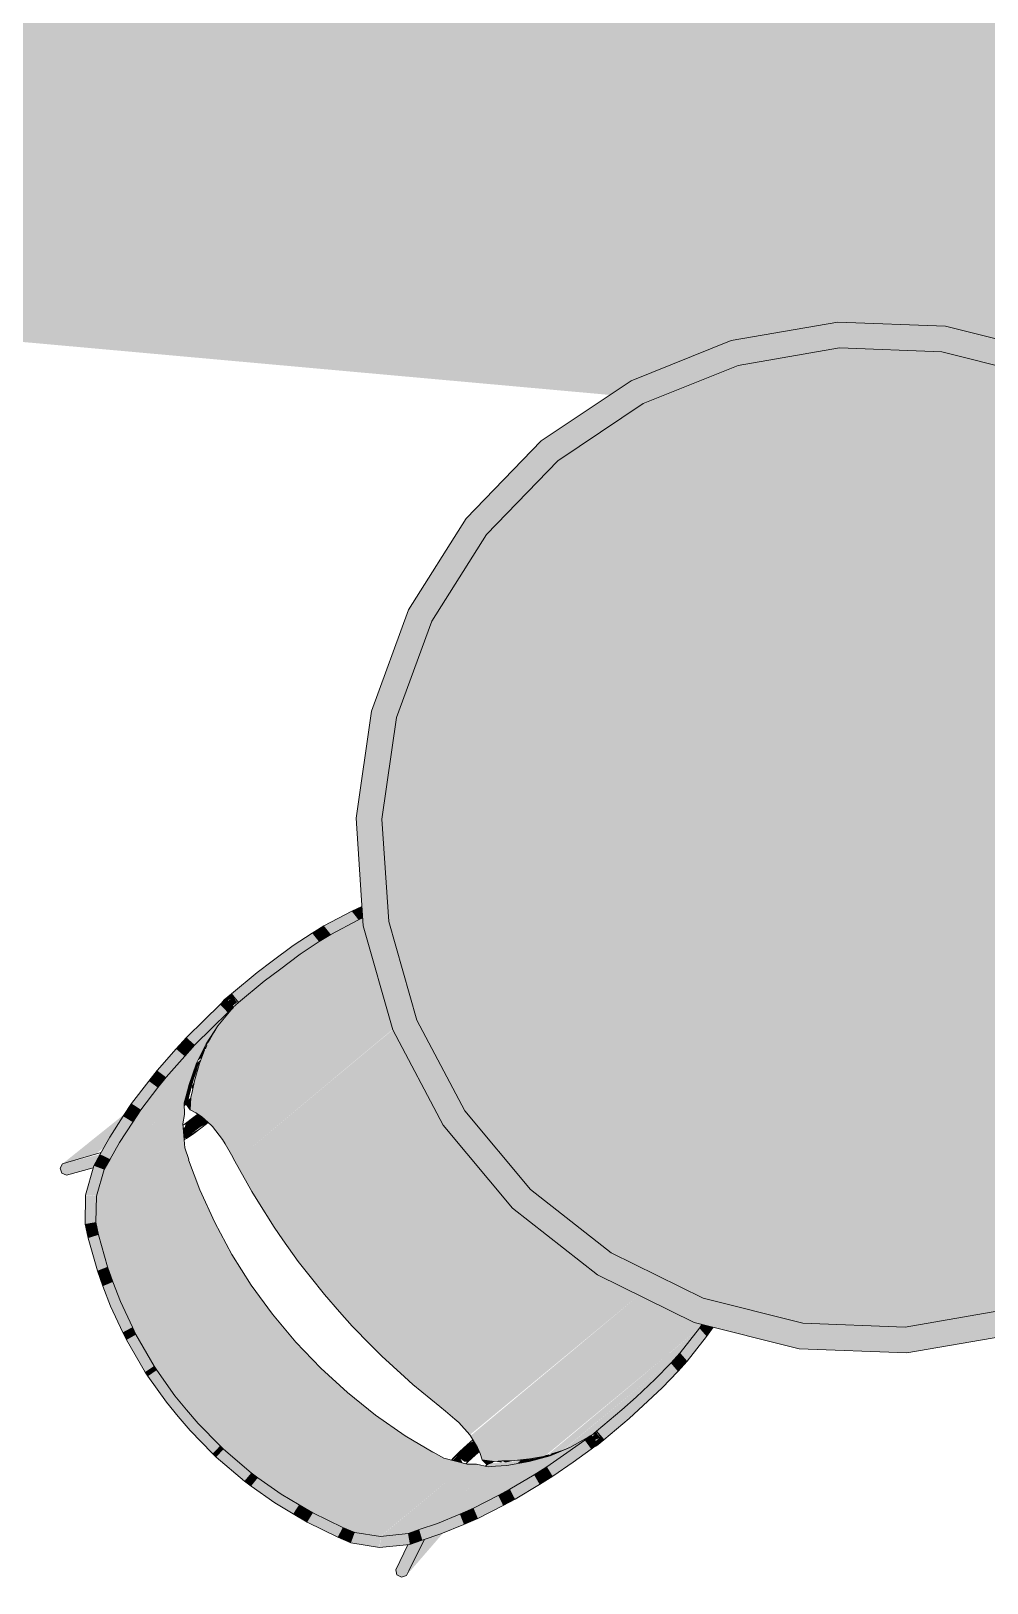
# Model space of a CAD drawing. Header units: centimetres. Extents: x -4381 to 5639, y -3920 to 4826.
# Drawn here: x 291.752 to 292.492, y 72.616 to 73.818 of the extents above; entities that cross this region are included whole.
import ezdxf
from ezdxf.xclip import XClip

# ---------------------------------------------------------------- set-up
doc = ezdxf.new("R2010")
doc.units = ezdxf.units.CM
doc.header["$MEASUREMENT"] = 0
doc.header["$XCLIPFRAME"] = 0
doc.set_wipeout_variables(frame=1)
doc.linetypes.add('Wipeout_Contour', pattern=[100, 0, -100])
for name, color, linetype in [('01- MOBILIER', 7, 'Continuous'), ('Drawing & Figure', 7, 'Continuous'), ('Structural - Bearing', 7, 'Continuous')]:
    doc.layers.add(name, color=color, linetype=linetype)
for name, color, linetype, lineweight in [('01- MOBILIER_Pen_No__1', 7, 'Continuous', 5), ('01- MOBILIER_Pen_No__101', 252, 'Continuous', 5), ('Dalles_Pen_No__101', 252, 'Continuous', 5)]:
    doc.layers.add(name, color=color, linetype=linetype, lineweight=lineweight)
doc.layers.add('01- MOBILIER_Pen_No__102', color=7, linetype='Continuous', lineweight=5, true_color=0xcccccc)

# ---------------------------------------------------------------- blocks, each defined once
blk = doc.blocks.new('Drawing_13_13', base_point=(-54.85237, -87.09209))
at = {"layer": '01- MOBILIER', "linetype": 'Continuous', "lineweight": 0, "ltscale": 5, "true_color": 0xffffff}
h = blk.add_hatch(color=7, dxfattribs=at)
h.paths.add_polyline_path([(176.92224, 63.07899), (176.95137, 63.10899), (176.97362, 63.14439), (176.98803, 63.18364), (176.99396, 63.22503), (176.99115, 63.26674), (176.97974, 63.30697), (176.96021, 63.34394), (176.93342, 63.37604), (176.90054, 63.40187), (176.86301, 63.4203), (176.82247, 63.43052), (176.78069, 63.4321), (176.73949, 63.42495), (176.70068, 63.40939), (176.66596, 63.3861), (176.63683, 63.35611), (176.61458, 63.32071), (176.60017, 63.28146), (176.59424, 63.24007), (176.59704, 63.19835), (176.60846, 63.15813), (176.62799, 63.12116), (176.65478, 63.08906), (176.68766, 63.06322), (176.72519, 63.04479), (176.76573, 63.03457), (176.80751, 63.033), (176.84871, 63.04015), (176.88751, 63.0557)])
h.paths.add_polyline_path([(176.91583, 63.08667), (176.88284, 63.06455), (176.84598, 63.04977), (176.80684, 63.04297), (176.76715, 63.04447), (176.72863, 63.05418), (176.69298, 63.07169), (176.66174, 63.09623), (176.63629, 63.12673), (176.61774, 63.16185), (176.6069, 63.20006), (176.60423, 63.23969), (176.60987, 63.27901), (176.62355, 63.3163), (176.64469, 63.34993), (176.67236, 63.37843), (176.70535, 63.40055), (176.74222, 63.41533), (176.78136, 63.42212), (176.82105, 63.42063), (176.85957, 63.41091), (176.89522, 63.3934), (176.92645, 63.36886), (176.9519, 63.33837), (176.97046, 63.30324), (176.9813, 63.26503), (176.98396, 63.2254), (176.97833, 63.18608), (176.96464, 63.14879), (176.9435, 63.11517)], flags=0)
for points in [[(176.91583, 63.08667), (176.9435, 63.11517), (176.96464, 63.14879), (176.97833, 63.18608), (176.98396, 63.2254), (176.9813, 63.26503), (176.97046, 63.30324), (176.9519, 63.33837), (176.92645, 63.36886), (176.89522, 63.3934), (176.85957, 63.41091), (176.82105, 63.42063), (176.78136, 63.42212), (176.74222, 63.41533), (176.70535, 63.40055), (176.67236, 63.37843), (176.64469, 63.34993), (176.62355, 63.3163), (176.60987, 63.27901), (176.60423, 63.23969), (176.6069, 63.20006), (176.61774, 63.16185), (176.63629, 63.12673), (176.66174, 63.09623), (176.69298, 63.07169), (176.72863, 63.05418), (176.76715, 63.04447), (176.80684, 63.04297), (176.84598, 63.04977), (176.88284, 63.06455)], [(176.59255, 63.20401), (176.58179, 63.19835), (176.59517, 63.20072)], [(176.59255, 63.20401), (176.59671, 63.20326), (176.59654, 63.2058)], [(176.59255, 63.20401), (176.59517, 63.20072), (176.59683, 63.20148), (176.59671, 63.20326)], [(176.53168, 63.13828), (176.59831, 63.19389), (176.59711, 63.19811), (176.53358, 63.14509)], [(176.53546, 63.15), (176.53358, 63.14509), (176.59711, 63.19811), (176.59683, 63.20148), (176.59517, 63.20072), (176.53629, 63.15159)], [(176.53629, 63.15159), (176.59517, 63.20072), (176.58447, 63.19503), (176.53928, 63.15731), (176.53734, 63.15369), (176.53647, 63.15222)], [(176.58447, 63.19503), (176.58179, 63.19835), (176.57722, 63.19554)], [(176.59517, 63.20072), (176.58179, 63.19835), (176.58447, 63.19503)], [(176.53095, 63.13459), (176.53023, 63.13189), (176.5995, 63.18969), (176.59902, 63.19139), (176.53095, 63.13459)], [(176.53095, 63.13459), (176.59902, 63.19139), (176.59831, 63.19389), (176.53168, 63.13828)], [(176.5404, 63.15906), (176.53928, 63.15731), (176.58447, 63.19503), (176.57992, 63.19221), (176.57263, 63.18735), (176.54366, 63.16317), (176.54071, 63.15963)], [(176.57263, 63.18735), (176.5699, 63.19069), (176.5618, 63.1847)], [(176.57992, 63.19221), (176.57722, 63.19554), (176.5699, 63.19069)], [(176.57992, 63.19221), (176.5699, 63.19069), (176.57263, 63.18735)], [(176.58447, 63.19503), (176.57722, 63.19554), (176.57992, 63.19221)], [(176.53023, 63.13189), (176.52999, 63.12709), (176.53228, 63.12589), (176.60127, 63.18347), (176.5995, 63.18969)], [(176.54589, 63.16585), (176.54366, 63.16317), (176.57263, 63.18735), (176.56456, 63.18136), (176.55867, 63.17687), (176.54669, 63.16687)], [(176.56456, 63.18136), (176.5618, 63.1847), (176.5559, 63.18021)], [(176.57263, 63.18735), (176.5618, 63.1847), (176.56456, 63.18136)], [(176.53228, 63.12589), (176.53441, 63.12449), (176.53831, 63.12098), (176.60355, 63.17542), (176.60127, 63.18347)], [(176.55867, 63.17687), (176.5559, 63.18021), (176.54597, 63.17201)], [(176.56456, 63.18136), (176.5559, 63.18021), (176.55867, 63.17687)], [(176.60355, 63.17542), (176.53831, 63.12098), (176.5426, 63.11559), (176.54361, 63.11387), (176.6062, 63.1661)], [(176.55867, 63.17687), (176.54597, 63.17201), (176.54876, 63.16868)], [(176.53854, 63.15885), (176.54158, 63.1679), (176.53543, 63.16187)], [(176.53854, 63.15885), (176.54459, 63.16477), (176.54158, 63.1679)], [(176.54459, 63.16477), (176.54526, 63.16852), (176.54397, 63.16999), (176.54158, 63.1679)], [(176.54325, 63.16965), (176.54446, 63.16944), (176.54659, 63.17056), (176.54801, 63.16892), (176.54597, 63.17201)], [(176.54459, 63.16477), (176.54682, 63.16672), (176.54526, 63.16852)], [(176.54643, 63.16718), (176.54876, 63.16868)], [(176.53182, 63.15221), (176.53543, 63.16187), (176.52858, 63.1551)], [(176.53182, 63.15221), (176.54071, 63.15963), (176.54589, 63.16585), (176.54459, 63.16477), (176.53854, 63.15885)], [(176.53182, 63.15221), (176.53854, 63.15885), (176.53543, 63.16187)], [(176.6062, 63.1661), (176.54361, 63.11387), (176.54598, 63.10969), (176.60761, 63.16112)], [(176.60761, 63.16112), (176.54598, 63.10969), (176.54734, 63.10726), (176.60843, 63.15824)], [(176.52068, 63.13971), (176.53626, 63.15271), (176.54071, 63.15963), (176.53182, 63.15221), (176.5279, 63.14786)], [(176.5279, 63.14786), (176.52858, 63.1551), (176.5246, 63.15066)], [(176.5279, 63.14786), (176.53182, 63.15221), (176.52858, 63.1551)], [(176.54734, 63.10726), (176.55384, 63.09549), (176.55623, 63.09169), (176.61684, 63.14227), (176.60846, 63.15813)], [(176.51753, 63.13569), (176.51099, 63.12714), (176.53254, 63.14512), (176.53626, 63.15271), (176.52068, 63.13971)], [(176.52068, 63.13971), (176.5246, 63.15066), (176.51723, 63.14234)], [(176.52068, 63.13971), (176.5279, 63.14786), (176.5246, 63.15066)], [(176.50265, 63.11445), (176.52958, 63.13692), (176.53254, 63.14512), (176.51099, 63.12714), (176.50779, 63.12235)], [(176.51753, 63.13569), (176.51723, 63.14234), (176.51403, 63.13824)], [(176.51753, 63.13569), (176.52068, 63.13971), (176.51723, 63.14234)], [(176.53227, 63.14173), (176.53138, 63.13866), (176.53358, 63.14509)], [(176.55623, 63.09169), (176.56249, 63.08169), (176.56596, 63.07678), (176.62528, 63.12628), (176.61684, 63.14227)], [(176.50265, 63.11445), (176.49902, 63.10794), (176.5285, 63.13254), (176.52958, 63.13692)], [(176.51099, 63.12714), (176.51403, 63.13824), (176.50736, 63.1295)], [(176.51099, 63.12714), (176.51753, 63.13569), (176.51403, 63.13824)], [(176.53062, 63.136), (176.53095, 63.13459), (176.53168, 63.13828)], [(176.49675, 63.10395), (176.52774, 63.12981), (176.52849, 63.13253), (176.49902, 63.10794)], [(176.52912, 63.12985), (176.52999, 63.12709), (176.53023, 63.13189), (176.52944, 63.13114)], [(176.53095, 63.13459), (176.52974, 63.13254)], [(176.49675, 63.10395), (176.49375, 63.09375), (176.52721, 63.12167), (176.52788, 63.12524), (176.52774, 63.12981)], [(176.50265, 63.11445), (176.5041, 63.12461), (176.49887, 63.11652)], [(176.50265, 63.11445), (176.50779, 63.12235), (176.5041, 63.12461)], [(176.50779, 63.12235), (176.50736, 63.1295), (176.5041, 63.12461)], [(176.50779, 63.12235), (176.51099, 63.12714), (176.50736, 63.1295)], [(176.56596, 63.07678), (176.57189, 63.06837), (176.57652, 63.06252), (176.63571, 63.11191), (176.62799, 63.12116), (176.62528, 63.12628)], [(176.4935, 63.08358), (176.52793, 63.11232), (176.52721, 63.12167), (176.49375, 63.09375)], [(176.4935, 63.08358), (176.49456, 63.0787), (176.52948, 63.10784), (176.52793, 63.11232)], [(176.49516, 63.10987), (176.49902, 63.10794), (176.49887, 63.11652)], [(176.49902, 63.10794), (176.50265, 63.11445), (176.49887, 63.11652)], [(176.49675, 63.10395), (176.49516, 63.10987), (176.49269, 63.10545)], [(176.49449, 63.07868), (176.49803, 63.06627), (176.5338, 63.09613), (176.52942, 63.10779), (176.49456, 63.0787)], [(176.49675, 63.10395), (176.49902, 63.10795), (176.49516, 63.10987)], [(176.57652, 63.06252), (176.582, 63.05555), (176.64138, 63.10511), (176.63571, 63.11191)], [(176.49375, 63.09375), (176.49269, 63.10545), (176.48949, 63.09415)], [(176.49375, 63.09375), (176.49675, 63.10395), (176.49269, 63.10545)], [(176.582, 63.05555), (176.58787, 63.04891), (176.64706, 63.0983), (176.64138, 63.10511)], [(176.49803, 63.06627), (176.5001, 63.06046), (176.50302, 63.05289), (176.53959, 63.08341), (176.5338, 63.09613)], [(176.58787, 63.04891), (176.5928, 63.04331), (176.60002, 63.03597), (176.65934, 63.08547), (176.65478, 63.08906), (176.64706, 63.0983)], [(176.4935, 63.08358), (176.48948, 63.09406), (176.48932, 63.08286)], [(176.4935, 63.08358), (176.49375, 63.09366), (176.48948, 63.09406)], [(176.49456, 63.0787), (176.4935, 63.08358), (176.48932, 63.08286)], [(176.49456, 63.0787), (176.48932, 63.08286), (176.49056, 63.07745)], [(176.50302, 63.05289), (176.50764, 63.0429), (176.50904, 63.04006), (176.54622, 63.0711), (176.53959, 63.08341)], [(176.60002, 63.03597), (176.60423, 63.03167), (176.61295, 63.02373), (176.67355, 63.0743), (176.65934, 63.08547)], [(176.49449, 63.07868), (176.49049, 63.07743), (176.49803, 63.06627)], [(176.49049, 63.07743), (176.49412, 63.06476), (176.49803, 63.06627)], [(176.54622, 63.0711), (176.50904, 63.04006), (176.51609, 63.02788), (176.55367, 63.05924)], [(176.61295, 63.02373), (176.61625, 63.0207), (176.62667, 63.01219), (176.68776, 63.06317), (176.67355, 63.0743)], [(176.5001, 63.06046), (176.49803, 63.06627), (176.49412, 63.06476)], [(176.5001, 63.06046), (176.49412, 63.06476), (176.49625, 63.05883)], [(176.50302, 63.05289), (176.5001, 63.06046), (176.49625, 63.05883)], [(176.50302, 63.05289), (176.49625, 63.05883), (176.49924, 63.05111)], [(176.51609, 63.02788), (176.51714, 63.02631), (176.52415, 63.0164), (176.56191, 63.04791), (176.55367, 63.05924)], [(176.68776, 63.06317), (176.62667, 63.01219), (176.62882, 63.01042), (176.69045, 63.06185)], [(176.62882, 63.01042), (176.6325, 63.00734), (176.69509, 63.05957), (176.69045, 63.06185)], [(176.69509, 63.05957), (176.6325, 63.00734), (176.63402, 63.00604), (176.63831, 63.00122), (176.70379, 63.0553)], [(176.50764, 63.0429), (176.50302, 63.05289), (176.49924, 63.05111)], [(176.63855, 63.00086), (176.64131, 62.99639), (176.64231, 62.99404), (176.7113, 63.05161), (176.70379, 63.0553)], [(176.50764, 63.0429), (176.49924, 63.05111), (176.50397, 63.04091)], [(176.52415, 63.0164), (176.52857, 63.01097), (176.5664, 63.04253), (176.56191, 63.04791)], [(176.64231, 62.99404), (176.64307, 62.99157), (176.64784, 62.99095), (176.71711, 63.04876), (176.7113, 63.05161)], [(176.71711, 63.04876), (176.64784, 62.99095), (176.65063, 62.99118), (176.71869, 63.04798)], [(176.65062, 62.99118), (176.65439, 62.99123), (176.72102, 63.04684), (176.71869, 63.04798)], [(176.72102, 63.04684), (176.65439, 62.99123), (176.66143, 62.99189), (176.72496, 63.0449)], [(176.50904, 63.04006), (176.50764, 63.0429), (176.50397, 63.04091)], [(176.50904, 63.04006), (176.50397, 63.04091), (176.5054, 63.03801)], [(176.51609, 63.02788), (176.50904, 63.04006), (176.5054, 63.03801)], [(176.5664, 63.04253), (176.52857, 63.01097), (176.53313, 63.00564), (176.57089, 63.03715)], [(176.72496, 63.0449), (176.66143, 62.99189), (176.6666, 62.99286), (176.6676, 62.99322), (176.72718, 63.04253), (176.72823, 63.04403), (176.72519, 63.04479)], [(176.72718, 63.04253), (176.6683, 62.99339), (176.67056, 62.99404), (176.67421, 62.9952), (176.71966, 63.03302)], [(176.72718, 63.04253), (176.71966, 63.03302), (176.72246, 63.02979)], [(176.72246, 63.02979), (176.72995, 63.03936), (176.72718, 63.04253)], [(176.72718, 63.04253), (176.72995, 63.03936), (176.72996, 63.04359), (176.72823, 63.04403)], [(176.72995, 63.03936), (176.73243, 63.04297), (176.72996, 63.04359)], [(176.51609, 63.02788), (176.5054, 63.03801), (176.51261, 63.02557)], [(176.57089, 63.03715), (176.53313, 63.00564), (176.54162, 62.99697), (176.54297, 62.99565), (176.58056, 63.02702)], [(176.71966, 63.03302), (176.67447, 62.99531), (176.67639, 62.99609), (176.68102, 62.99857), (176.70999, 63.02275), (176.71608, 63.02905)], [(176.71608, 63.02905), (176.70999, 63.02275), (176.71279, 63.01946)], [(176.71608, 63.02905), (176.71279, 63.01946), (176.71887, 63.02579)], [(176.71966, 63.03302), (176.71608, 63.02905), (176.71887, 63.02579)], [(176.71966, 63.03302), (176.71887, 63.02579), (176.72246, 63.02979)], [(176.51714, 63.02631), (176.51609, 63.02788), (176.51261, 63.02557)], [(176.51714, 63.02631), (176.51261, 63.02557), (176.51369, 63.02397)], [(176.52415, 63.0164), (176.51714, 63.02631), (176.51369, 63.02397)], [(176.52415, 63.0164), (176.51369, 63.02397), (176.52086, 63.01385)], [(176.54297, 62.99565), (176.5537, 62.98654), (176.59089, 63.01757), (176.58056, 63.02702)], [(176.68102, 62.99857), (176.68405, 63.00028), (176.68508, 63.00104), (176.69718, 63.01088), (176.70265, 63.01587), (176.70999, 63.02275)], [(176.70999, 63.02275), (176.70265, 63.01587), (176.70545, 63.01256)], [(176.70999, 63.02275), (176.70545, 63.01256), (176.71279, 63.01946)], [(176.52857, 63.01097), (176.52415, 63.0164), (176.52086, 63.01385)], [(176.59089, 63.01757), (176.5537, 62.98654), (176.55625, 62.98465), (176.56525, 62.97832), (176.60182, 63.00884)], [(176.52857, 63.01097), (176.52086, 63.01385), (176.52537, 63.0083)], [(176.52857, 63.01097), (176.52537, 63.0083), (176.53003, 63.00286)], [(176.52857, 63.01097), (176.53003, 63.00286), (176.53313, 63.00564)], [(176.69718, 63.01088), (176.68735, 63.0026), (176.69013, 62.99926)], [(176.69718, 63.01088), (176.69013, 62.99926), (176.69998, 63.00756)], [(176.70265, 63.01587), (176.69718, 63.01088), (176.69998, 63.00756)], [(176.70265, 63.01587), (176.69998, 63.00756), (176.70545, 63.01256)], [(176.53313, 63.00564), (176.53003, 63.00286), (176.5387, 62.994)], [(176.53313, 63.00564), (176.5387, 62.994), (176.54162, 62.99697)], [(176.60182, 63.00884), (176.56525, 62.97832), (176.57217, 62.9741), (176.57752, 62.97102), (176.61329, 63.00087)], [(176.61329, 63.00087), (176.57752, 62.97102), (176.5891, 62.96531), (176.62399, 62.99447)], [(176.66812, 62.98888), (176.67586, 62.99431), (176.68276, 62.9992), (176.68405, 63.00028), (176.67701, 62.9963)], [(176.67586, 62.99431), (176.6853, 62.99568), (176.68276, 62.9992)], [(176.68276, 62.9992), (176.68657, 62.99919), (176.68508, 63.00104)], [(176.68276, 62.9992), (176.6853, 62.99568), (176.68778, 62.99765), (176.68657, 62.99919)], [(176.68735, 63.0026), (176.68522, 63.00088), (176.68735, 63.00175)], [(176.68732, 62.997), (176.69013, 62.99926), (176.68735, 63.0026), (176.68882, 63.00013), (176.68733, 62.99889), (176.68778, 62.99765)], [(176.54162, 62.99697), (176.5387, 62.994), (176.54008, 62.99265)], [(176.54162, 62.99697), (176.54008, 62.99265), (176.54297, 62.99565)], [(176.54297, 62.99565), (176.54008, 62.99265), (176.55104, 62.98333)], [(176.54297, 62.99565), (176.55104, 62.98333), (176.5537, 62.98654)], [(176.58913, 62.96538), (176.59374, 62.96346), (176.62817, 62.9922), (176.62405, 62.99452)], [(176.59374, 62.96346), (176.6037, 62.9619), (176.63725, 62.98982), (176.62817, 62.9922)], [(176.63972, 62.97287), (176.6493, 62.97778), (176.65382, 62.98016), (176.6694, 62.99316), (176.66127, 62.99086)], [(176.65382, 62.98016), (176.66314, 62.98581), (176.66812, 62.98888), (176.67701, 62.9963), (176.6694, 62.99316)], [(176.66812, 62.98888), (176.67827, 62.9907), (176.67586, 62.99431)], [(176.67586, 62.99431), (176.67827, 62.9907), (176.6853, 62.99568)], [(176.5537, 62.98654), (176.55104, 62.98333), (176.55363, 62.9814)], [(176.5537, 62.98654), (176.55363, 62.9814), (176.55625, 62.98465)], [(176.63725, 62.98982), (176.60378, 62.96189), (176.61436, 62.96302), (176.64535, 62.98888), (176.64088, 62.98983)], [(176.61436, 62.96302), (176.61869, 62.96453), (176.64816, 62.98913), (176.64535, 62.98888)], [(176.64817, 62.98913), (176.61869, 62.96454), (176.62575, 62.96694), (176.65267, 62.98942)], [(176.62575, 62.96694), (176.63444, 62.97058), (176.63972, 62.97287), (176.66127, 62.99086), (176.65267, 62.98942)], [(176.64307, 62.99157), (176.64494, 62.98965), (176.64696, 62.99031), (176.64784, 62.99095)], [(176.65063, 62.99118), (176.64784, 62.99095), (176.65058, 62.99054)], [(176.65062, 62.99118), (176.65195, 62.9906), (176.65424, 62.99083)], [(176.66143, 62.99189), (176.65439, 62.99123), (176.65788, 62.9912), (176.66128, 62.99176)], [(176.66314, 62.98581), (176.67038, 62.98518), (176.66812, 62.98888)], [(176.66812, 62.98888), (176.67038, 62.98518), (176.67827, 62.9907)], [(176.55625, 62.98465), (176.55363, 62.9814), (176.56282, 62.97492)], [(176.55625, 62.98465), (176.56282, 62.97492), (176.56525, 62.97832)], [(176.6493, 62.97778), (176.6558, 62.9763), (176.65382, 62.98016)], [(176.65382, 62.98016), (176.6653, 62.98205), (176.66314, 62.98581)], [(176.65382, 62.98016), (176.6558, 62.9763), (176.6653, 62.98205)], [(176.66314, 62.98581), (176.6653, 62.98205), (176.67038, 62.98518)], [(176.56525, 62.97832), (176.56282, 62.97492), (176.56988, 62.9706)], [(176.56525, 62.97832), (176.56988, 62.9706), (176.57217, 62.9741)], [(176.57217, 62.9741), (176.56988, 62.9706), (176.57534, 62.96745)], [(176.57217, 62.9741), (176.57534, 62.96745), (176.57752, 62.97102)], [(176.63972, 62.97287), (176.65118, 62.97388), (176.6493, 62.97778)], [(176.6493, 62.97778), (176.65118, 62.97388), (176.6558, 62.9763)], [(176.57752, 62.97102), (176.57534, 62.96745), (176.58714, 62.96161)], [(176.5891, 62.96531), (176.57752, 62.97102), (176.58714, 62.96161)], [(176.62575, 62.96694), (176.636, 62.96655), (176.63444, 62.97058)], [(176.63444, 62.97058), (176.6414, 62.96888), (176.63972, 62.97287)], [(176.63444, 62.97058), (176.636, 62.96655), (176.6414, 62.96888)], [(176.63972, 62.97287), (176.6414, 62.96888), (176.65118, 62.97388)], [(176.58913, 62.96538), (176.58718, 62.96167), (176.59228, 62.95948)], [(176.58913, 62.96538), (176.59228, 62.95948), (176.59374, 62.96346)], [(176.59374, 62.96346), (176.59228, 62.95948), (176.60333, 62.95763)], [(176.59374, 62.96346), (176.60333, 62.95763), (176.6037, 62.9619)], [(176.60378, 62.96189), (176.61511, 62.95875), (176.61436, 62.96302)], [(176.61436, 62.96302), (176.6199, 62.96039), (176.6187, 62.96453)], [(176.61436, 62.96302), (176.61511, 62.95875), (176.6199, 62.96039)], [(176.61869, 62.96454), (176.62711, 62.96285), (176.62575, 62.96694)], [(176.62711, 62.96285), (176.61869, 62.96454), (176.6199, 62.9604)], [(176.62575, 62.96694), (176.62711, 62.96285), (176.636, 62.96655)], [(176.60378, 62.96189), (176.60342, 62.95762), (176.61511, 62.95875)]]:
    blk.add_hatch(color=7, dxfattribs=at).paths.add_polyline_path(points)
at = {"layer": '01- MOBILIER_Pen_No__101', "linetype": 'Continuous', "lineweight": 0, "ltscale": 5, "true_color": 0x262626}
for points in [[(176.70068, 63.40939), (176.66596, 63.3861), (176.63683, 63.35611), (176.61458, 63.32071), (176.60017, 63.28146), (176.59424, 63.24007), (176.59704, 63.19835), (176.60531, 63.16921), (176.61592, 63.16825), (176.6069, 63.20006), (176.60423, 63.23969), (176.60987, 63.27901), (176.62355, 63.3163), (176.64469, 63.34993), (176.67236, 63.37843), (176.70535, 63.40055), (176.74222, 63.41533), (176.78136, 63.42212), (176.82105, 63.42063), (176.85957, 63.41091), (176.89522, 63.3934), (176.92645, 63.36886), (176.9519, 63.33837), (176.97046, 63.30324), (176.9813, 63.26503), (176.98396, 63.2254), (176.97833, 63.18608), (176.96464, 63.14879), (176.9575, 63.13744), (176.96862, 63.13643), (176.97362, 63.14439), (176.98803, 63.18364), (176.99396, 63.22503), (176.99115, 63.26674), (176.97974, 63.30697), (176.96021, 63.34394), (176.93342, 63.37604), (176.90054, 63.40187), (176.86301, 63.4203), (176.82247, 63.43052), (176.78069, 63.4321), (176.73949, 63.42495)], [(176.67236, 63.37843), (176.64469, 63.34993), (176.62355, 63.3163), (176.60987, 63.27901), (176.60423, 63.23969), (176.6069, 63.20006), (176.61592, 63.16825), (176.9575, 63.13744), (176.96464, 63.14879), (176.97833, 63.18608), (176.98396, 63.2254), (176.9813, 63.26503), (176.97046, 63.30324), (176.9519, 63.33837), (176.92645, 63.36886), (176.89522, 63.3934), (176.85957, 63.41091), (176.82105, 63.42063), (176.78136, 63.42212), (176.74222, 63.41533), (176.70535, 63.40055)], [(176.59517, 63.20072), (176.59255, 63.20401), (176.58179, 63.19835)], [(176.59255, 63.20401), (176.59671, 63.20326), (176.59654, 63.2058)], [(176.59671, 63.20326), (176.59255, 63.20401), (176.59517, 63.20072), (176.59683, 63.20148)], [(176.58447, 63.19503), (176.58179, 63.19835), (176.57722, 63.19554)], [(176.59517, 63.20072), (176.58179, 63.19835), (176.58447, 63.19503)], [(176.58447, 63.19503), (176.57722, 63.19554), (176.57992, 63.19221)], [(176.52999, 63.12709), (176.53228, 63.12589), (176.58796, 63.17236), (176.58258, 63.17266), (176.58006, 63.17347), (176.53023, 63.13189)], [(176.53095, 63.13459), (176.53023, 63.13189), (176.58006, 63.17347), (176.57696, 63.17298), (176.53095, 63.13459)], [(176.53168, 63.13828), (176.53095, 63.13459), (176.57695, 63.17297), (176.57259, 63.17242)], [(176.53358, 63.14509), (176.53168, 63.13828), (176.57259, 63.17242), (176.56543, 63.17167)], [(176.53228, 63.12589), (176.53441, 63.12449), (176.53831, 63.12098), (176.59565, 63.16882), (176.58809, 63.17222)], [(176.53546, 63.15), (176.53358, 63.14509), (176.56543, 63.17167), (176.56413, 63.17133), (176.56275, 63.17167), (176.56055, 63.17183), (176.53629, 63.15159)], [(176.53629, 63.15159), (176.56055, 63.17183), (176.55707, 63.17163), (176.53928, 63.15731), (176.53734, 63.15369), (176.53647, 63.15222)], [(176.53831, 63.12098), (176.5426, 63.11559), (176.54361, 63.11387), (176.60261, 63.16311), (176.59822, 63.16646), (176.59565, 63.16882)], [(176.53928, 63.15731), (176.55633, 63.17154), (176.55467, 63.17082), (176.55215, 63.17026), (176.54366, 63.16317), (176.54071, 63.15963)], [(176.54338, 63.16963), (176.54446, 63.16944), (176.54659, 63.17056), (176.54801, 63.16892), (176.54708, 63.17034), (176.54579, 63.17181), (176.54366, 63.17001)], [(176.54589, 63.16585), (176.54366, 63.16317), (176.55215, 63.17026), (176.54971, 63.16874), (176.5485, 63.16823), (176.54669, 63.16687)], [(176.54479, 63.16906), (176.54621, 63.16742), (176.54801, 63.16892), (176.54659, 63.17056)], [(176.54643, 63.16718), (176.54862, 63.16856)], [(176.54059, 63.16054), (176.53182, 63.15221), (176.54071, 63.15963), (176.54478, 63.16452)], [(176.54361, 63.11387), (176.54598, 63.10969), (176.60524, 63.15914), (176.60267, 63.16303)], [(176.5279, 63.14786), (176.52068, 63.13971), (176.53626, 63.15271), (176.54071, 63.15963), (176.53182, 63.15221)], [(176.53626, 63.15271), (176.5357, 63.15158), (176.53647, 63.15222), (176.53734, 63.15369), (176.53913, 63.15708)], [(176.54598, 63.10969), (176.54734, 63.10726), (176.6068, 63.15688), (176.60526, 63.15916)], [(176.54734, 63.10726), (176.55384, 63.09549), (176.55623, 63.09169), (176.61684, 63.14227), (176.61471, 63.14629), (176.61321, 63.14848), (176.60688, 63.15676)], [(176.51099, 63.12714), (176.53254, 63.14512), (176.53626, 63.15271), (176.52068, 63.13971), (176.51753, 63.13569)], [(176.53304, 63.14615), (176.5342, 63.14711), (176.53546, 63.15), (176.536, 63.15092), (176.53648, 63.15202)], [(176.50265, 63.11445), (176.52958, 63.13692), (176.53254, 63.14512), (176.51099, 63.12714), (176.50779, 63.12235)], [(176.5309, 63.14058), (176.53227, 63.14173), (176.53343, 63.14497), (176.53397, 63.14649), (176.53254, 63.14512)], [(176.53227, 63.14173), (176.53138, 63.13866), (176.53358, 63.14509)], [(176.55623, 63.09169), (176.56249, 63.08169), (176.56596, 63.07678), (176.62528, 63.12628), (176.61684, 63.14227)], [(176.50265, 63.11445), (176.49902, 63.10794), (176.5285, 63.13254), (176.52958, 63.13692)], [(176.52903, 63.13467), (176.53062, 63.136), (176.53126, 63.13821), (176.53227, 63.14173), (176.5309, 63.14058), (176.52958, 63.13692)], [(176.53044, 63.13525), (176.53168, 63.13828), (176.53062, 63.136)], [(176.49675, 63.10395), (176.52774, 63.12981), (176.52849, 63.13253), (176.49902, 63.10794)], [(176.52778, 63.12873), (176.52912, 63.12985), (176.52944, 63.13114), (176.52974, 63.13254), (176.53031, 63.13466), (176.53062, 63.136), (176.52903, 63.13467), (176.5285, 63.13254), (176.52774, 63.12981)], [(176.52842, 63.12927), (176.52999, 63.12709), (176.53023, 63.13189), (176.52944, 63.13114), (176.52912, 63.12985)], [(176.53095, 63.13459), (176.52974, 63.13254)], [(176.49375, 63.09375), (176.52721, 63.12167), (176.52788, 63.12524), (176.52774, 63.12981), (176.49675, 63.10395)], [(176.53145, 63.12419), (176.5316, 63.12308), (176.53385, 63.12486), (176.533, 63.12542)], [(176.5316, 63.12308), (176.5326, 63.12149), (176.53533, 63.12366), (176.53441, 63.12449)], [(176.62528, 63.12628), (176.56596, 63.07678), (176.57189, 63.06837), (176.57652, 63.06252), (176.63571, 63.11191), (176.62799, 63.12116)], [(176.4935, 63.08358), (176.52793, 63.11232), (176.52721, 63.12167), (176.49375, 63.09375)], [(176.53035, 63.12216), (176.53027, 63.11977), (176.5326, 63.12149), (176.5316, 63.12308)], [(176.53027, 63.11977), (176.53081, 63.11866), (176.53388, 63.12035), (176.5326, 63.12149)], [(176.53114, 63.11833), (176.53244, 63.11868), (176.53467, 63.12033)], [(176.53533, 63.12366), (176.5326, 63.12149), (176.53388, 63.12035), (176.53661, 63.12251)], [(176.53661, 63.12251), (176.53388, 63.12035), (176.53699, 63.12217)], [(176.4935, 63.08358), (176.49456, 63.0787), (176.52948, 63.10784), (176.52793, 63.11232)], [(176.49456, 63.0787), (176.49803, 63.06627), (176.5338, 63.09613), (176.52942, 63.10779)], [(176.63571, 63.11191), (176.57652, 63.06252), (176.582, 63.05555), (176.64138, 63.10511)], [(176.582, 63.05555), (176.58787, 63.04891), (176.64706, 63.0983), (176.64138, 63.10511)], [(176.49803, 63.06627), (176.5001, 63.06046), (176.50302, 63.05289), (176.53959, 63.08341), (176.5338, 63.09613)], [(176.58787, 63.04891), (176.5928, 63.04331), (176.60002, 63.03597), (176.65934, 63.08547), (176.65478, 63.08906), (176.64706, 63.0983)], [(176.50302, 63.05289), (176.50764, 63.0429), (176.50904, 63.04006), (176.54622, 63.0711), (176.53959, 63.08341)], [(176.60002, 63.03597), (176.60423, 63.03167), (176.61295, 63.02373), (176.67355, 63.0743), (176.65934, 63.08547)], [(176.54622, 63.0711), (176.50904, 63.04006), (176.51609, 63.02788), (176.55367, 63.05924)], [(176.67355, 63.0743), (176.61295, 63.02373), (176.61625, 63.0207), (176.62667, 63.01219), (176.68776, 63.06317)], [(176.51609, 63.02788), (176.51714, 63.02631), (176.52415, 63.0164), (176.56191, 63.04791), (176.55367, 63.05924)], [(176.62667, 63.01219), (176.62882, 63.01042), (176.69045, 63.06185), (176.68776, 63.06317)], [(176.69045, 63.06185), (176.62882, 63.01042), (176.6325, 63.00734), (176.69509, 63.05957)], [(176.69509, 63.05957), (176.6325, 63.00734), (176.63402, 63.00604), (176.63831, 63.00122), (176.70379, 63.0553)], [(176.63855, 63.00086), (176.64131, 62.99639), (176.64231, 62.99404), (176.7113, 63.05161), (176.70379, 63.0553)], [(176.52415, 63.0164), (176.52857, 63.01097), (176.5664, 63.04253), (176.56191, 63.04791)], [(176.64231, 62.99404), (176.64307, 62.99157), (176.64784, 62.99095), (176.71711, 63.04876), (176.7113, 63.05161)], [(176.71711, 63.04876), (176.64784, 62.99095), (176.65063, 62.99118), (176.71869, 63.04798)], [(176.65062, 62.99118), (176.65439, 62.99123), (176.71999, 63.04598), (176.71996, 63.04736), (176.71869, 63.04798)], [(176.52857, 63.01097), (176.53313, 63.00564), (176.57089, 63.03715), (176.5664, 63.04253)], [(176.65439, 62.99123), (176.66143, 62.99189), (176.71887, 63.03982), (176.71962, 63.04229), (176.71999, 63.04598)], [(176.72718, 63.04253), (176.71966, 63.03302), (176.72246, 63.02979)], [(176.72718, 63.04253), (176.72246, 63.02979), (176.72995, 63.03936)], [(176.72718, 63.04253), (176.72995, 63.03936), (176.72996, 63.04359), (176.72823, 63.04403)], [(176.72995, 63.03936), (176.73243, 63.04297), (176.72996, 63.04359)], [(176.53313, 63.00564), (176.54162, 62.99697), (176.54297, 62.99565), (176.58056, 63.02702), (176.57089, 63.03715)], [(176.71887, 63.03982), (176.66143, 62.99189), (176.6666, 62.99286), (176.6676, 62.99322), (176.71565, 63.0329), (176.71713, 63.03558), (176.71867, 63.03944)], [(176.6683, 62.99339), (176.67056, 62.99404), (176.67421, 62.9952), (176.71085, 63.02567), (176.71258, 63.02854), (176.71355, 63.02999), (176.71565, 63.0329)], [(176.71966, 63.03302), (176.71608, 63.02905), (176.71887, 63.02579)], [(176.71966, 63.03302), (176.71887, 63.02579), (176.72246, 63.02979)], [(176.58056, 63.02702), (176.54297, 62.99565), (176.5537, 62.98654), (176.59089, 63.01757)], [(176.71085, 63.02567), (176.67447, 62.99531), (176.67639, 62.99609), (176.68102, 62.99857), (176.70999, 63.02275), (176.70807, 63.02177)], [(176.70999, 63.02275), (176.68102, 62.99857), (176.68405, 63.00028), (176.68508, 63.00104), (176.69718, 63.01088), (176.70265, 63.01587)], [(176.5537, 62.98654), (176.55625, 62.98465), (176.56525, 62.97832), (176.60182, 63.00884), (176.59089, 63.01757)], [(176.60182, 63.00884), (176.56525, 62.97832), (176.57217, 62.9741), (176.57752, 62.97102), (176.61329, 63.00087)], [(176.57752, 62.97102), (176.5891, 62.96531), (176.62399, 62.99447), (176.61329, 63.00087)], [(176.63714, 62.99661), (176.63803, 62.99515), (176.64065, 62.99745), (176.63976, 62.9989)], [(176.63714, 62.99661), (176.63976, 62.9989), (176.63726, 62.9974)], [(176.66812, 62.98888), (176.67586, 62.99431), (176.68276, 62.9992), (176.68405, 63.00028), (176.67701, 62.9963)], [(176.6872, 63.00248), (176.68522, 63.00088), (176.68735, 63.00175)], [(176.68566, 63.00032), (176.68657, 62.99919), (176.68882, 63.00013), (176.68746, 63.00182)], [(176.68733, 62.99823), (176.68854, 62.99869), (176.68961, 62.99947), (176.68839, 63.00101), (176.68735, 63.0023), (176.68882, 63.00013), (176.68733, 62.99889)], [(176.58913, 62.96538), (176.59374, 62.96346), (176.62817, 62.9922), (176.62405, 62.99452)], [(176.59374, 62.96346), (176.6037, 62.9619), (176.63725, 62.98982), (176.62817, 62.9922)], [(176.63726, 62.9974), (176.63596, 62.99617), (176.63541, 62.99498), (176.63714, 62.99661)], [(176.63714, 62.99661), (176.63541, 62.99498), (176.63671, 62.9939), (176.63803, 62.99515)], [(176.63803, 62.99515), (176.63671, 62.9939), (176.6391, 62.99358)], [(176.63803, 62.99515), (176.63942, 62.99388), (176.64157, 62.99577), (176.64065, 62.99745)], [(176.63942, 62.99388), (176.64141, 62.99435), (176.64157, 62.99577)], [(176.63972, 62.97287), (176.6493, 62.97778), (176.65382, 62.98016), (176.6694, 62.99316), (176.66127, 62.99086)], [(176.65382, 62.98016), (176.66314, 62.98581), (176.66812, 62.98888), (176.67701, 62.9963), (176.6694, 62.99316)], [(176.65788, 62.9912), (176.65651, 62.99006), (176.66127, 62.99086), (176.66237, 62.99117), (176.66353, 62.99213), (176.66151, 62.9918)], [(176.66237, 62.99117), (176.66819, 62.99281), (176.66896, 62.99346), (176.6676, 62.99322), (176.6666, 62.99286), (176.66353, 62.99213)], [(176.66896, 62.99346), (176.66819, 62.99281), (176.6694, 62.99316), (176.67409, 62.99509), (176.67056, 62.99404)], [(176.63725, 62.98982), (176.60378, 62.96189), (176.61436, 62.96302), (176.64535, 62.98888), (176.64088, 62.98983)], [(176.61436, 62.96302), (176.61869, 62.96453), (176.64816, 62.98913), (176.64535, 62.98888)], [(176.64817, 62.98913), (176.61869, 62.96454), (176.62575, 62.96694), (176.65267, 62.98942)], [(176.62575, 62.96694), (176.63444, 62.97058), (176.63972, 62.97287), (176.66127, 62.99086), (176.65267, 62.98942)], [(176.64307, 62.99157), (176.64494, 62.98965), (176.64696, 62.99031), (176.64784, 62.99095)], [(176.64564, 62.99023), (176.6443, 62.98911), (176.64535, 62.98888), (176.64816, 62.98913), (176.65036, 62.98927), (176.65195, 62.9906), (176.65058, 62.99054), (176.64839, 62.99036), (176.64696, 62.99031)], [(176.65063, 62.99118), (176.64784, 62.99095), (176.65058, 62.99054)], [(176.65195, 62.9906), (176.65036, 62.98927), (176.65267, 62.98942), (176.65651, 62.99006), (176.65788, 62.9912), (176.65471, 62.99088)], [(176.65062, 62.99118), (176.65195, 62.9906), (176.65424, 62.99083)], [(176.66143, 62.99189), (176.65439, 62.99123), (176.65788, 62.9912), (176.66128, 62.99176)]]:
    blk.add_hatch(color=250, dxfattribs=at).paths.add_polyline_path(points)
at = {"layer": '01- MOBILIER_Pen_No__102', "linetype": 'Continuous', "ltscale": 5}
for points in [[(176.54659, 63.17056), (176.54479, 63.16906), (176.54621, 63.16742), (176.54801, 63.16892)], [(176.5357, 63.15158), (176.53647, 63.15222), (176.53734, 63.15369), (176.53913, 63.15708), (176.53626, 63.15271)], [(176.5357, 63.15158), (176.53304, 63.14615), (176.5342, 63.14711), (176.53546, 63.15), (176.536, 63.15092), (176.53648, 63.15202)], [(176.53254, 63.14512), (176.5309, 63.14058), (176.53227, 63.14173), (176.53343, 63.14497), (176.53397, 63.14649)], [(176.52958, 63.13692), (176.52903, 63.13467), (176.53062, 63.136), (176.53126, 63.13821), (176.53227, 63.14173), (176.5309, 63.14058)], [(176.52774, 63.12981), (176.52778, 63.12873), (176.52912, 63.12985), (176.52944, 63.13114), (176.52974, 63.13254), (176.53031, 63.13466), (176.53062, 63.136), (176.52903, 63.13467), (176.5285, 63.13254)], [(176.5316, 63.12308), (176.53385, 63.12486), (176.533, 63.12542), (176.53145, 63.12419)], [(176.53385, 63.12486), (176.5316, 63.12308), (176.5326, 63.12149), (176.53533, 63.12366), (176.53441, 63.12449)], [(176.52734, 63.11997), (176.52751, 63.11781), (176.52889, 63.11874), (176.52802, 63.12043)], [(176.52766, 63.11591), (176.53029, 63.1177), (176.52889, 63.11874), (176.52751, 63.11781)], [(176.5282, 63.12178), (176.52802, 63.12043), (176.5316, 63.12308), (176.53145, 63.12419)], [(176.52802, 63.12043), (176.52889, 63.11874), (176.5326, 63.12149), (176.5316, 63.12308)], [(176.52889, 63.11874), (176.53029, 63.1177), (176.53388, 63.12035), (176.5326, 63.12149)], [(176.53029, 63.1177), (176.53142, 63.11792), (176.53467, 63.12033)], [(176.53533, 63.12366), (176.5326, 63.12149), (176.53388, 63.12035), (176.53661, 63.12251), (176.53561, 63.12341)], [(176.53661, 63.12251), (176.53388, 63.12035), (176.53699, 63.12217)], [(176.52767, 63.11572), (176.53142, 63.11792), (176.53029, 63.1177), (176.52766, 63.11591)], [(176.4797, 63.10445), (176.49447, 63.10863), (176.49516, 63.10987), (176.48066, 63.10622)], [(176.49447, 63.10863), (176.4797, 63.10445), (176.4803, 63.1026), (176.49313, 63.10624)], [(176.4803, 63.1026), (176.48211, 63.10175), (176.49247, 63.10469), (176.49313, 63.10624)], [(176.63976, 62.9989), (176.63714, 62.99661), (176.63803, 62.99515), (176.64065, 62.99745)], [(176.63714, 62.99661), (176.63976, 62.9989), (176.63726, 62.9974)], [(176.68746, 63.00182), (176.68566, 63.00032), (176.68657, 62.99919), (176.68882, 63.00013)], [(176.63147, 62.99133), (176.63389, 62.99356), (176.63431, 62.99462), (176.63188, 62.99215)], [(176.63389, 62.99356), (176.63166, 62.99128), (176.6335, 62.9908), (176.63466, 62.99198)], [(176.63714, 62.99661), (176.63389, 62.99356), (176.63466, 62.99198), (176.63803, 62.99515)], [(176.63431, 62.99462), (176.63389, 62.99356), (176.63714, 62.99661)], [(176.63466, 62.99198), (176.63617, 62.99083), (176.63942, 62.99388), (176.63803, 62.99515)], [(176.63942, 62.99388), (176.63617, 62.99083), (176.63753, 62.99076), (176.64048, 62.99354)], [(176.63803, 62.99515), (176.63942, 62.99388), (176.64157, 62.99577), (176.64065, 62.99745)], [(176.64157, 62.99577), (176.63942, 62.99388), (176.64048, 62.99354), (176.64197, 62.99484)], [(176.65651, 62.99006), (176.66127, 62.99086), (176.66237, 62.99117), (176.66353, 62.99213), (176.66151, 62.9918), (176.65788, 62.9912)], [(176.66353, 62.99213), (176.66237, 62.99117), (176.66819, 62.99281), (176.66896, 62.99346), (176.6676, 62.99322), (176.6666, 62.99286)], [(176.66819, 62.99281), (176.6694, 62.99316), (176.67409, 62.99509), (176.67056, 62.99404), (176.66896, 62.99346)], [(176.6335, 62.9908), (176.6356, 62.99025), (176.63466, 62.99198)], [(176.64564, 62.99023), (176.6443, 62.98911), (176.64535, 62.98888), (176.64816, 62.98913), (176.65036, 62.98927), (176.65195, 62.9906), (176.65058, 62.99054), (176.64839, 62.99036), (176.64696, 62.99031)], [(176.65036, 62.98927), (176.65267, 62.98942), (176.65651, 62.99006), (176.65788, 62.9912), (176.65471, 62.99088), (176.65195, 62.9906)], [(176.60958, 62.949), (176.61009, 62.94708), (176.61596, 62.95904), (176.61433, 62.95867)], [(176.61596, 62.95904), (176.61009, 62.94708), (176.6118, 62.94616), (176.61856, 62.95993)], [(176.6118, 62.94616), (176.61371, 62.94678), (176.6205, 62.9606), (176.61856, 62.95993)]]:
    blk.add_hatch(color=256, dxfattribs=at).paths.add_polyline_path(points)
at = {"layer": 'Dalles_Pen_No__101', "linetype": 'Continuous', "lineweight": 0, "ltscale": 5, "true_color": 0x262626}
for points in [[(174.73932, 64.08359), (174.61802, 62.73905), (177.49633, 62.47937), (177.52527, 62.80019), (174.91469, 63.03571), (174.96199, 63.56004), (176.69252, 63.40392), (176.70068, 63.40939), (176.73949, 63.42495), (176.78069, 63.4321), (176.82247, 63.43052), (176.85577, 63.42213), (176.85825, 63.42573), (176.86574, 63.4353), (176.86932, 63.4393), (176.8754, 63.44563), (176.88275, 63.45253), (176.88822, 63.45753), (176.89806, 63.46583), (176.90088, 63.46809), (176.90228, 63.46893), (176.90993, 63.47439), (176.91782, 63.47991), (176.9229, 63.48304), (176.9324, 63.4888), (176.93701, 63.49121), (176.9468, 63.49621), (176.9522, 63.49854), (176.96109, 63.50225), (176.96757, 63.50445), (176.97349, 63.51651), (176.97449, 63.51831), (176.9764, 63.51894), (176.97811, 63.51802), (176.97862, 63.51609), (176.97387, 63.50642), (176.98478, 63.50747), (176.99591, 63.50562), (177.00099, 63.50343), (177.01286, 63.49765), (177.01831, 63.49449), (177.02538, 63.49017), (177.03456, 63.48369), (177.03716, 63.48177), (177.04811, 63.47244), (177.0495, 63.4711), (177.05817, 63.46223), (177.06282, 63.4568), (177.06734, 63.45124), (177.07451, 63.44113), (177.07558, 63.43952), (177.0828, 63.42708), (177.08423, 63.42418), (177.08896, 63.41399), (177.09194, 63.40626), (177.09407, 63.40033), (177.0977, 63.38767), (177.09888, 63.38223), (177.09872, 63.37103), (177.09572, 63.3604), (177.10609, 63.36334), (177.10789, 63.36249), (177.10849, 63.36065), (177.10754, 63.35888), (177.10559, 63.35822), (177.09266, 63.35455), (177.08933, 63.34857), (177.08409, 63.34049), (177.08084, 63.33559), (177.07417, 63.32686), (177.07096, 63.32275), (177.0636, 63.31443), (177.05962, 63.30999), (177.05277, 63.30322), (177.04662, 63.2972), (177.04495, 63.29544), (177.04222, 63.29308), (177.03229, 63.28488), (177.0264, 63.28039), (177.01829, 63.2744), (177.01098, 63.26955), (177.0064, 63.26674), (176.99565, 63.26108), (176.99165, 63.25929), (176.99258, 63.24549), (176.99617, 63.24907), (177.02259, 63.24808), (177.06379, 63.25523), (177.1026, 63.27079), (177.13732, 63.29407), (177.14474, 63.30149), (177.17387, 63.33149), (177.19112, 63.35893), (177.57258, 63.32452), (177.60342, 63.6664), (177.27878, 63.69569), (177.27644, 63.69804), (177.27494, 63.69927), (177.26339, 63.70799), (177.26072, 63.70985), (177.25068, 63.71547), (177.24314, 63.71932), (177.23699, 63.72177), (177.22396, 63.72639), (177.218, 63.7277), (177.20597, 63.72856), (177.19281, 63.72606), (177.18761, 63.72401), (177.17913, 63.72029), (177.16871, 63.71506), (177.16188, 63.71129), (177.15471, 63.70689), (174.99283, 63.90193), (175.00704, 64.05943)], [(176.48066, 63.10622), (176.48261, 63.10687), (176.49344, 63.10995), (176.49663, 63.11251), (176.49887, 63.11652), (176.5041, 63.12461), (176.50473, 63.12555)], [(176.61371, 62.94678), (176.62794, 62.96319), (176.62063, 62.96064), (176.6147, 62.94858)]]:
    blk.add_hatch(color=250, dxfattribs=at).paths.add_polyline_path(points)
at = {"layer": '01- MOBILIER_Pen_No__1', "linetype": 'Continuous', "ltscale": 5}
for p, q in [((176.78069, 63.4321), (176.73949, 63.42495)), ((176.82247, 63.43052), (176.78069, 63.4321)), ((176.73949, 63.42495), (176.70068, 63.40939)), ((176.86301, 63.4203), (176.82247, 63.43052)), ((176.78136, 63.42212), (176.74222, 63.41533)), ((176.82105, 63.42063), (176.78136, 63.42212)), ((176.85957, 63.41091), (176.82105, 63.42063)), ((176.74222, 63.41533), (176.70535, 63.40055)), ((176.70068, 63.40939), (176.66596, 63.3861)), ((176.70535, 63.40055), (176.67236, 63.37843)), ((176.66596, 63.3861), (176.63683, 63.3561)), ((176.67236, 63.37843), (176.64469, 63.34993)), ((176.63683, 63.3561), (176.61458, 63.32071)), ((176.64469, 63.34993), (176.62355, 63.3163)), ((176.61458, 63.32071), (176.60017, 63.28146)), ((176.62355, 63.3163), (176.60987, 63.27901)), ((176.60017, 63.28146), (176.59424, 63.24007)), ((176.60987, 63.27901), (176.60423, 63.23969)), ((176.59424, 63.24007), (176.59704, 63.19835)), ((176.60423, 63.23969), (176.6069, 63.20006)), ((176.59255, 63.20401), (176.58179, 63.19835)), ((176.59654, 63.2058), (176.59255, 63.20401)), ((176.58179, 63.19835), (176.57722, 63.19554)), ((176.59517, 63.20072), (176.58447, 63.19503)), ((176.59683, 63.20148), (176.59517, 63.20072)), ((176.59704, 63.19835), (176.60846, 63.15813)), ((176.6069, 63.20006), (176.61774, 63.16185)), ((176.5699, 63.19069), (176.5618, 63.1847)), ((176.57722, 63.19554), (176.5699, 63.19069)), ((176.57992, 63.19221), (176.57263, 63.18735)), ((176.58447, 63.19503), (176.57992, 63.19221)), ((176.5618, 63.1847), (176.5559, 63.18021)), ((176.57263, 63.18735), (176.56456, 63.18136)), ((176.5559, 63.18021), (176.54597, 63.17201)), ((176.56456, 63.18136), (176.55867, 63.17687)), ((176.55867, 63.17687), (176.54876, 63.16868)), ((176.53543, 63.16187), (176.54158, 63.1679)), ((176.54158, 63.1679), (176.54397, 63.16999)), ((176.54325, 63.16965), (176.54217, 63.16842)), ((176.54597, 63.17201), (176.54325, 63.16965)), ((176.54397, 63.16999), (176.54526, 63.16852)), ((176.54459, 63.16477), (176.54682, 63.16672)), ((176.54479, 63.16906), (176.54661, 63.17057)), ((176.54526, 63.16852), (176.54682, 63.16672)), ((176.54682, 63.16672), (176.54589, 63.16585)), ((176.54876, 63.16868), (176.54597, 63.17201)), ((176.54621, 63.16742), (176.54803, 63.16893)), ((176.54876, 63.16868), (176.54668, 63.16689)), ((176.52858, 63.1551), (176.53543, 63.16187)), ((176.53854, 63.15885), (176.54459, 63.16477)), ((176.54589, 63.16585), (176.54071, 63.15963)), ((176.61774, 63.16185), (176.63629, 63.12673)), ((176.5246, 63.15066), (176.52858, 63.1551)), ((176.53182, 63.15221), (176.53854, 63.15885)), ((176.54071, 63.15963), (176.53626, 63.15271)), ((176.53913, 63.15708), (176.53703, 63.15313)), ((176.54052, 63.15926), (176.53913, 63.15708)), ((176.60846, 63.15813), (176.62799, 63.12116)), ((176.51723, 63.14234), (176.5246, 63.15066)), ((176.5279, 63.14786), (176.53182, 63.15221)), ((176.53626, 63.15271), (176.53254, 63.14512)), ((176.53552, 63.15015), (176.53358, 63.14509)), ((176.53654, 63.15216), (176.53591, 63.15071)), ((176.51403, 63.13824), (176.51723, 63.14234)), ((176.52068, 63.13971), (176.5279, 63.14786)), ((176.53254, 63.14512), (176.52958, 63.13692)), ((176.53358, 63.14509), (176.53168, 63.13828)), ((176.50736, 63.1295), (176.51403, 63.13824)), ((176.51753, 63.13569), (176.52068, 63.13971)), ((176.52958, 63.13692), (176.5285, 63.13254)), ((176.53168, 63.13828), (176.53095, 63.13459)), ((176.51099, 63.12714), (176.51753, 63.13569)), ((176.52849, 63.13254), (176.52774, 63.12981)), ((176.53023, 63.13189), (176.52999, 63.12709)), ((176.53095, 63.13459), (176.53023, 63.13189)), ((176.49887, 63.11652), (176.5041, 63.12461)), ((176.5041, 63.12461), (176.50736, 63.1295)), ((176.50779, 63.12235), (176.51099, 63.12714)), ((176.52788, 63.12524), (176.52721, 63.12167)), ((176.52774, 63.12981), (176.52788, 63.12524)), ((176.52778, 63.12873), (176.52913, 63.12986)), ((176.52999, 63.12709), (176.52842, 63.12927)), ((176.52999, 63.12709), (176.53228, 63.12589)), ((176.533, 63.12542), (176.53145, 63.12419)), ((176.53228, 63.12589), (176.53441, 63.12449)), ((176.53441, 63.12449), (176.53831, 63.12098)), ((176.63629, 63.12673), (176.66174, 63.09623)), ((176.50265, 63.11445), (176.50779, 63.12235)), ((176.52721, 63.12167), (176.52793, 63.11232)), ((176.5282, 63.12178), (176.52726, 63.12114)), ((176.53145, 63.12419), (176.5282, 63.12178)), ((176.53467, 63.12033), (176.53142, 63.11792)), ((176.53699, 63.12217), (176.53467, 63.12033)), ((176.53831, 63.12098), (176.53863, 63.12067)), ((176.53863, 63.12067), (176.5426, 63.11559)), ((176.62799, 63.12116), (176.65478, 63.08906)), ((176.49516, 63.10987), (176.49887, 63.11652)), ((176.49902, 63.10794), (176.50265, 63.11445)), ((176.52855, 63.11598), (176.52769, 63.11547)), ((176.52793, 63.11232), (176.52948, 63.10784)), ((176.53142, 63.11792), (176.52855, 63.11598)), ((176.5426, 63.11559), (176.54361, 63.11387)), ((176.54361, 63.11387), (176.54598, 63.10969)), ((176.4797, 63.10445), (176.48066, 63.10622)), ((176.48066, 63.10622), (176.48261, 63.10687)), ((176.49554, 63.11054), (176.48261, 63.10687)), ((176.49269, 63.10545), (176.49516, 63.10987)), ((176.49675, 63.10395), (176.49902, 63.10795)), ((176.52942, 63.10779), (176.5338, 63.09613)), ((176.54598, 63.1097), (176.54734, 63.10726)), ((176.54734, 63.10726), (176.55384, 63.09549)), ((176.4803, 63.1026), (176.4797, 63.10445)), ((176.48211, 63.10175), (176.4803, 63.1026)), ((176.49247, 63.10469), (176.48211, 63.10175)), ((176.48948, 63.09406), (176.49269, 63.10545)), ((176.49375, 63.09366), (176.49675, 63.10395)), ((176.5338, 63.09613), (176.53959, 63.08341)), ((176.55384, 63.09549), (176.55623, 63.09169)), ((176.66174, 63.09623), (176.69298, 63.07169)), ((176.48932, 63.08286), (176.48948, 63.09406)), ((176.4935, 63.08358), (176.49375, 63.09366)), ((176.55623, 63.09169), (176.56249, 63.08169)), ((176.65478, 63.08906), (176.68766, 63.06322)), ((176.49056, 63.07745), (176.48932, 63.08286)), ((176.49456, 63.0787), (176.4935, 63.08358)), ((176.53959, 63.08341), (176.54622, 63.0711)), ((176.49412, 63.06476), (176.49049, 63.07743)), ((176.49803, 63.06627), (176.49449, 63.07868)), ((176.56249, 63.08169), (176.56596, 63.07678)), ((176.56596, 63.07678), (176.57189, 63.06837)), ((176.54622, 63.0711), (176.55367, 63.05924)), ((176.69298, 63.07169), (176.72863, 63.05418)), ((176.49625, 63.05883), (176.49412, 63.06476)), ((176.5001, 63.06046), (176.49803, 63.06627)), ((176.57189, 63.06837), (176.57652, 63.06252)), ((176.49924, 63.05111), (176.49625, 63.05883)), ((176.50302, 63.05289), (176.5001, 63.06046)), ((176.55367, 63.05924), (176.56191, 63.04791)), ((176.57652, 63.06252), (176.582, 63.05555)), ((176.68766, 63.06322), (176.72519, 63.04479)), ((176.50764, 63.0429), (176.50302, 63.05289)), ((176.58787, 63.04891), (176.582, 63.05555)), ((176.72863, 63.05418), (176.76715, 63.04447)), ((176.50397, 63.04091), (176.49924, 63.05111)), ((176.56191, 63.04791), (176.5664, 63.04253)), ((176.5928, 63.04331), (176.58787, 63.04891)), ((176.80684, 63.04297), (176.84598, 63.04977)), ((176.5054, 63.03801), (176.50397, 63.04091)), ((176.50904, 63.04006), (176.50764, 63.0429)), ((176.51609, 63.02788), (176.50904, 63.04006)), ((176.57089, 63.03715), (176.5664, 63.04253)), ((176.60002, 63.03597), (176.5928, 63.04331)), ((176.72718, 63.04253), (176.71966, 63.03302)), ((176.72519, 63.04479), (176.76573, 63.03457)), ((176.72823, 63.04403), (176.72718, 63.04253)), ((176.73243, 63.04297), (176.72995, 63.03936)), ((176.76715, 63.04447), (176.80684, 63.04297)), ((176.80751, 63.033), (176.84871, 63.04015)), ((176.51261, 63.02557), (176.5054, 63.03801)), ((176.58056, 63.02702), (176.57089, 63.03715)), ((176.60423, 63.03167), (176.60002, 63.03597)), ((176.72995, 63.03936), (176.72246, 63.02979)), ((176.76573, 63.03457), (176.80751, 63.033)), ((176.61295, 63.02373), (176.60423, 63.03167)), ((176.71608, 63.02905), (176.70999, 63.02275)), ((176.71966, 63.03302), (176.71608, 63.02905)), ((176.72246, 63.02979), (176.71887, 63.02579)), ((176.51369, 63.02397), (176.51261, 63.02557)), ((176.52086, 63.01385), (176.51369, 63.02397)), ((176.51714, 63.02631), (176.51609, 63.02788)), ((176.52415, 63.0164), (176.51714, 63.02631)), ((176.59089, 63.01757), (176.58056, 63.02702)), ((176.61625, 63.0207), (176.61295, 63.02373)), ((176.70999, 63.02275), (176.70265, 63.01587)), ((176.71887, 63.02579), (176.71279, 63.01946)), ((176.52857, 63.01097), (176.52415, 63.0164)), ((176.60182, 63.00884), (176.59089, 63.01757)), ((176.62667, 63.01219), (176.61625, 63.0207)), ((176.71279, 63.01946), (176.70545, 63.01256)), ((176.52537, 63.0083), (176.52086, 63.01385)), ((176.52857, 63.01097), (176.53313, 63.00564)), ((176.62882, 63.01042), (176.62667, 63.01219)), ((176.6325, 63.00734), (176.62882, 63.01042)), ((176.69718, 63.01088), (176.68735, 63.0026)), ((176.70265, 63.01587), (176.69718, 63.01088)), ((176.70545, 63.01256), (176.69998, 63.00756)), ((176.52537, 63.0083), (176.53003, 63.00286)), ((176.53313, 63.00564), (176.54162, 62.99697)), ((176.61329, 63.00087), (176.60182, 63.00884)), ((176.63402, 63.00604), (176.6325, 63.00734)), ((176.63831, 63.00122), (176.63402, 63.00604)), ((176.69998, 63.00756), (176.69013, 62.99926)), ((176.53003, 63.00286), (176.5387, 62.994)), ((176.62399, 62.99447), (176.61329, 63.00087)), ((176.63948, 62.99935), (176.63726, 62.9974)), ((176.63855, 63.00086), (176.63831, 63.00122)), ((176.64131, 62.99639), (176.63855, 63.00086)), ((176.67586, 62.99431), (176.68276, 62.9992)), ((176.67701, 62.9963), (176.68405, 63.00028)), ((176.68276, 62.9992), (176.68508, 63.00104)), ((176.68405, 63.00028), (176.68508, 63.00104)), ((176.68508, 63.00104), (176.68657, 62.99918)), ((176.68735, 63.0026), (176.68522, 63.00088)), ((176.68566, 63.00032), (176.68747, 63.00183)), ((176.68657, 62.99918), (176.68778, 62.99765)), ((176.68701, 62.99863), (176.68883, 63.00014)), ((176.69013, 62.99926), (176.68732, 62.997)), ((176.68735, 63.0026), (176.69013, 62.99926)), ((176.5387, 62.994), (176.54008, 62.99265)), ((176.54008, 62.99265), (176.55104, 62.98333)), ((176.54162, 62.99697), (176.54297, 62.99565)), ((176.54297, 62.99565), (176.5537, 62.98654)), ((176.62817, 62.9922), (176.62405, 62.99452)), ((176.63725, 62.98982), (176.62817, 62.9922)), ((176.63188, 62.99215), (176.63123, 62.99139)), ((176.63431, 62.99462), (176.63188, 62.99215)), ((176.63726, 62.9974), (176.63431, 62.99462)), ((176.64048, 62.99354), (176.63753, 62.99076)), ((176.64197, 62.99484), (176.64048, 62.99354)), ((176.64231, 62.99404), (176.64131, 62.99639)), ((176.64307, 62.99157), (176.64231, 62.99404)), ((176.66127, 62.99086), (176.6694, 62.99316)), ((176.66676, 62.99289), (176.66143, 62.99189)), ((176.66891, 62.99353), (176.66738, 62.99317)), ((176.66812, 62.98888), (176.67586, 62.99431)), ((176.6694, 62.99316), (176.67701, 62.9963)), ((176.67422, 62.9952), (176.66995, 62.99385)), ((176.67661, 62.99618), (176.67422, 62.9952)), ((176.67827, 62.9907), (176.6853, 62.99568)), ((176.6853, 62.99568), (176.68778, 62.99765)), ((176.68732, 62.997), (176.68591, 62.99617)), ((176.5537, 62.98654), (176.55625, 62.98465)), ((176.63753, 62.99076), (176.63673, 62.98995)), ((176.64088, 62.98983), (176.63725, 62.98982)), ((176.64088, 62.98983), (176.64535, 62.98888)), ((176.64784, 62.99095), (176.64307, 62.99157)), ((176.64307, 62.99157), (176.64494, 62.98965)), ((176.6443, 62.98911), (176.64565, 62.99024)), ((176.64535, 62.98888), (176.64817, 62.98913)), ((176.65063, 62.99118), (176.64784, 62.99095)), ((176.64817, 62.98913), (176.65267, 62.98942)), ((176.65439, 62.99123), (176.65062, 62.99118)), ((176.65267, 62.98942), (176.66127, 62.99086)), ((176.66143, 62.99189), (176.65439, 62.99123)), ((176.66314, 62.98581), (176.66812, 62.98888)), ((176.67038, 62.98518), (176.67827, 62.9907)), ((176.55104, 62.98333), (176.55363, 62.9814)), ((176.55363, 62.9814), (176.56282, 62.97492)), ((176.55625, 62.98465), (176.56525, 62.97832)), ((176.6493, 62.97778), (176.65382, 62.98016)), ((176.65382, 62.98016), (176.66314, 62.98581)), ((176.6558, 62.9763), (176.6653, 62.98205)), ((176.6653, 62.98205), (176.67038, 62.98518)), ((176.56282, 62.97492), (176.56988, 62.9706)), ((176.56525, 62.97832), (176.57217, 62.9741)), ((176.57217, 62.9741), (176.57752, 62.97102)), ((176.63972, 62.97287), (176.6493, 62.97778)), ((176.65118, 62.97388), (176.6558, 62.9763)), ((176.56988, 62.9706), (176.57534, 62.96745)), ((176.57752, 62.97102), (176.5891, 62.96531)), ((176.62575, 62.96694), (176.63444, 62.97058)), ((176.63444, 62.97058), (176.63972, 62.97287)), ((176.636, 62.96655), (176.6414, 62.96888)), ((176.6414, 62.96888), (176.65118, 62.97388)), ((176.57534, 62.96745), (176.58714, 62.96161)), ((176.58913, 62.96538), (176.59374, 62.96346)), ((176.59374, 62.96346), (176.6037, 62.9619)), ((176.6037, 62.9619), (176.61436, 62.96302)), ((176.61436, 62.96302), (176.6187, 62.96453)), ((176.61869, 62.96454), (176.62575, 62.96694)), ((176.6199, 62.9604), (176.62711, 62.96285)), ((176.62711, 62.96285), (176.636, 62.96655)), ((176.58718, 62.96167), (176.59228, 62.95948)), ((176.59228, 62.95948), (176.60333, 62.95763)), ((176.60333, 62.95763), (176.61511, 62.95875)), ((176.61433, 62.95867), (176.60958, 62.949)), ((176.62063, 62.96064), (176.6147, 62.94858)), ((176.61511, 62.95875), (176.6199, 62.96039)), ((176.61009, 62.94708), (176.60958, 62.949)), ((176.6118, 62.94616), (176.61009, 62.94708)), ((176.61371, 62.94678), (176.6118, 62.94616)), ((176.6147, 62.94858), (176.61371, 62.94678))]:
    blk.add_line(p, q, dxfattribs=at)
at = {"color": 254, "linetype": 'Wipeout_Contour', "lineweight": 0, "ltscale": 742.718737}
blk.add_wipeout([(177.50629, 62.47847), (172.07833, 62.96817), (171.91546, 62.83226), (177.6422, 62.3156)], dxfattribs=at).dxf.layer = 'Structural - Bearing'

msp = doc.modelspace()

# ---------------------------------------------------------------- block references
at = {"layer": 'Drawing & Figure', "color": 151, "linetype": 'Continuous', "lineweight": 5, "ltscale": 10, "true_color": 0x80c2ff}
ref = msp.add_blockref('Drawing_13_13', (-170.89003, -227.45567), dxfattribs=dict(at, xscale=2, yscale=2, zscale=2))
XClip(ref).set_block_clipping_path([(166.1260505706, 54.1059969298), (191.9907812231, 80.1417166121)])

doc.saveas('drawing.dxf')
